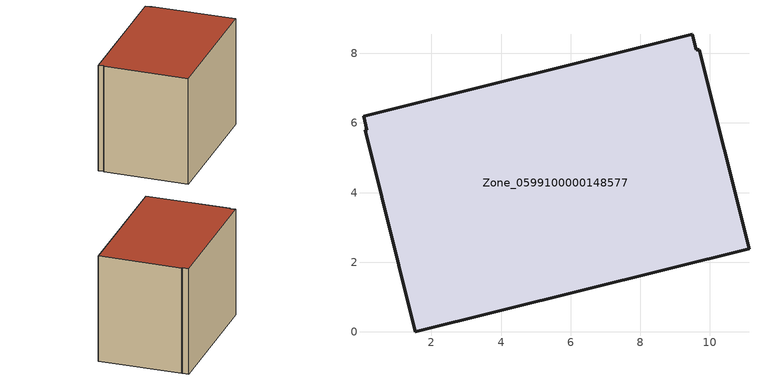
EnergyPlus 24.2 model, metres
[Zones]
Zone_0599100000148577
 floor ground (C_G): 9.69,8.1 11.12,2.39 1.54,0 0.1,5.79 0.15,5.81 0.05,6.19 9.5,8.55 9.61,8.1 z0
 wall outside (C_F): 11.12,2.39 9.69,8.1 9.61,8.1 9.5,8.55 0.05,6.19 0.15,5.81 0.1,5.79 1.54,0 11.12,2.39 z0:7.81
 roof outside (C_R): 9.61,8.1 9.5,8.55 0.05,6.19 0.15,5.81 0.1,5.79 1.54,0 11.12,2.39 9.69,8.1 z7.81
[BUILDING]
Pand.0599100000148577: North Axis=0; Terrain=City; Loads Convergence Tolerance Value=0.04; Temperature Convergence Tolerance Value=0.4; Solar Distribution=FullExterior; Maximum Number of Warmup Days=25; Minimum Number of Warmup Days=1
[Site:Location]
Rotterdam.The.Hague.AP_ZH_NLD Design_Conditions: Latitude=51.96; Longitude=4.45; Time Zone=1; Elevation=-4.5
[SITE:GROUNDTEMPERATURE:BUILDINGSURFACE]
18, 18, 18, 18, 18, 18, 18, 18, 18, 18, 18, 18
[MATERIAL] Thermal Absorptance=0.9; Solar Absorptance=0.7; Visible Absorptance=0.7
Name | Roughness | Thickness | Conductivity | Density | Specific Heat
G.TC.1965-1974 | MediumSmooth | 0.15 | 0.882353 | 540 | 1210
F.TC.1965-1974 | Rough | 0.3 | 0.697674 | 1920 | 840
R.TC.1965-1974 | MediumRough | 0.2 | 0.232558 | 1500 | 1000
[CONSTRUCTION]
C_G: G.TC.1965-1974
C_F: F.TC.1965-1974
C_R: R.TC.1965-1974
[ZONE]
Zone_0599100000148577: Type=1; Multiplier=1; Ceiling Height=Autocalculate; Volume=Autocalculate; Floor Area=autocalculate; Part of Total Floor Area=Yes
[ZONEINFILTRATION:DESIGNFLOWRATE]
Infil_Zone_0599100000148577: Zone or ZoneList or Space or SpaceList=Zone_0599100000148577; Schedule=AlwaysOn; Design Flow Rate Calculation Method=Flow/Area; Flow Rate per Floor Area=0.003; Constant Term Coefficient=1; Temperature Term Coefficient=0; Velocity Term Coefficient=0; Velocity Squared Term Coefficient=0
[HVACTEMPLATE:ZONE:IDEALLOADSAIRSYSTEM]
Zone_0599100000148577: Maximum Heating Supply Air Temperature=50; Minimum Cooling Supply Air Temperature=13; Maximum Heating Supply Air Humidity Ratio=0.0156; Minimum Cooling Supply Air Humidity Ratio=0.0077; Heating Limit=NoLimit; Cooling Limit=NoLimit; Dehumidification Control Type=ConstantSensibleHeatRatio; Cooling Sensible Heat Ratio=0.7; Dehumidification Setpoint=60; Humidification Control Type=None; Humidification Setpoint=30; Outdoor Air Method=None; Outdoor Air Flow Rate per Person=0.00944; Outdoor Air Flow Rate per Zone Floor Area=0; Outdoor Air Flow Rate per Zone=0; Demand Controlled Ventilation Type=None; Outdoor Air Economizer Type=NoEconomizer; Heat Recovery Type=None; Sensible Heat Recovery Effectiveness=0.7; Latent Heat Recovery Effectiveness=0.65
[ZONECONTROL:THERMOSTAT]
ThermostatControl_Zone_0599100000148577: Zone or ZoneList=Zone_0599100000148577; Control Type Schedule=DualSetpointControlType; Control 1=Thermostat_Zone_0599100000148577; Temperature Difference Between Cutout And Setpoint=0
[THERMOSTATSETPOINT:DUALSETPOINT]
Thermostat_Zone_0599100000148577: Heating Setpoint Temperature Schedule=HeatingSetpoint_Zone_0599100000148577; Cooling Setpoint Temperature Schedule=CoolingSetpoint_Zone_0599100000148577
[SCHEDULE:COMPACT]
HeatingSetpoint_Zone_0599100000148577: Through: 12/31, For: AllDays, Until: 24:00, 21
CoolingSetpoint_Zone_0599100000148577: Through: 12/31, For: AllDays, Until: 24:00, 24
DualSetpointControlType: Through: 12/31, For: AllDays, Until: 24:00, 4
AlwaysOn: Through: 12/31, For: AllDays, Until: 24:00, 1
